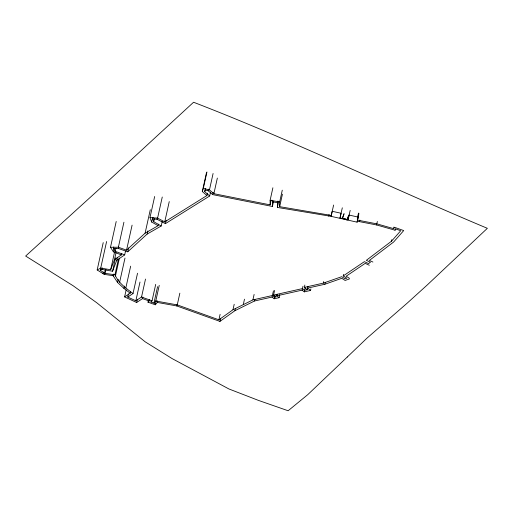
<?xml version="1.0" encoding="UTF-8"?>
<svg xmlns="http://www.w3.org/2000/svg" width="513" height="513" viewBox="0 0 513 513"><rect width="100%" height="100%" fill="white"/><g stroke="black" fill="none" stroke-linecap="round" stroke-linejoin="round"><path stroke-width="0.77" d="M154.663 196.492L149.982 217.595L157.587 218.115L164.744 221.898L206.906 195.549L202.302 191.516L203.315 188.393L209.458 189.9L213.883 193.702L270.101 204.854L270.114 200.288L272.89 187.784M153.047 217.384L152.701 218.948L157.049 219.25L165.391 223.655L209.676 195.979L204.719 191.638L205.251 190.028L208.143 190.74L212.645 194.607L272.409 206.457L272.769 200.262M358.318 216.698L357.106 222.167L331.071 216.339L277.347 207.425L277.706 201.096M372.906 262.04L369.398 260.424L393.612 242.033L403.712 230.574L394.702 227.349L393.58 228.618L376.843 223.854L357.317 220.071L357.632 216.973L349.141 215.069L348.058 219.75L340.016 217.948L341.1 213.273L332.232 211.285L331.276 215.428L279.656 206.668L279.675 201.91L282.272 190.182M357.106 222.167L358.927 213.491M142.864 297.046L142.518 298.611L136.638 302.51L124.601 296.905L130.199 293.192L123.947 288.415L117.541 282.451L113.097 275.667L104.19 274.378L97.169 269.96L103.228 242.611M145.512 279.059L141.53 297.033L135.842 300.804L127.763 297.046L133.021 293.558C126.083 288.325 118.529 282.996 114.931 274.788L105.043 273.358L100.221 270.319L106.614 241.501M100.221 270.319L101.914 269.421L102.26 267.857M102.991 273.628L103.337 272.063M104.19 274.378L104.537 272.82M104.562 273.051L105.255 269.928M121.722 253.319L121.376 254.884L113.405 251.864L110.494 247.279L116.207 221.488M105.043 273.358L105.909 269.447M125.55 250.985L124.685 254.89L115.239 251.312L113.437 248.478L113.783 246.913M113.405 251.864L114.098 248.734M97.169 269.96L100.721 268.068L110.648 269.748L114.63 251.774M115.239 251.312L115.932 248.189M110.648 269.748L114.502 259.604L116.06 252.569M101.914 269.421L112.584 271.223L115.528 257.936M110.494 247.279L118.381 247.228L123.922 222.219M113.437 248.478L118.349 248.446L118.695 246.881M113.097 275.667L113.444 274.102M113.226 275.981L113.572 274.423M112.584 271.223L116.701 260.373L117.394 257.25M114.931 274.788L118.394 259.155M115.444 276.032L119.426 258.058M117.541 282.451L118.234 279.329M118.381 247.228L126.544 250.152L132.091 225.143M119.612 282.285L124.986 258.058M118.349 248.446L127.743 251.806L128.609 247.901M123.947 288.415L124.467 286.068M125.807 288.043L130.655 266.164M124.601 296.905L126.16 289.871M127.763 297.046L128.455 293.917M130.199 293.192L130.546 291.628M126.544 250.152L145.096 233.178L150.296 209.727M133.021 293.558L137.529 273.237M127.743 251.806L147.122 234.075L147.815 230.953M158.459 224.143L158.113 225.707L151.662 222.02L152.701 217.326M135.842 300.804L139.998 282.047M162.243 221.308L161.204 225.996L153.765 221.744L154.458 218.615M136.638 302.51L137.33 299.387M157.049 219.25L157.395 217.685M157.587 218.115L162.262 197.018M164.744 221.898L169.252 201.583M165.391 223.655L166.09 220.532M157.696 300.881L157.35 302.446L155.285 304.786L148.001 302.183L148.347 300.618M148.001 302.183L149.078 300.964L149.424 299.4M155.035 303.472L150.982 302.022L151.329 300.458M150.982 302.022L152.053 300.804L155.696 284.388M157.587 286.671L153.945 303.08L155.772 301.009L159.235 285.382M155.285 304.786L156.151 300.881M279.797 294.545L279.104 297.668L274.192 298.771L272.031 297.053L254.57 300.977L234.916 310.705L219.93 321.401L176.799 305.953L177.152 304.389M202.302 191.516L206.457 172.759M276.379 294.59L275.859 296.937L274.564 297.226L272.409 295.507L252.903 299.893L232.979 309.756L218.897 319.804L177.254 304.889L179.851 293.167M203.315 188.393L206.957 171.983M204.719 191.638L205.412 188.515M205.251 190.028L205.598 188.463M206.906 195.549L207.425 193.202M208.143 190.74L208.49 189.175M209.458 189.9L213.094 173.484M209.676 195.979L210.542 192.074M212.645 194.607L213.164 192.266M213.883 193.702L217.345 178.075M218.897 319.804L220.109 314.334M219.93 321.401L220.622 318.278M232.979 309.756L234.191 304.28M234.916 310.705L235.435 308.364M243.277 304.658L244.489 299.182M270.101 204.854L271.14 200.16M272.409 206.457L273.448 201.769M252.903 299.893L254.115 294.424M254.57 300.977L254.916 299.419M277.347 207.425L278.732 201.173M279.656 206.668L282.432 194.164M272.031 297.053L273.448 290.82M275.859 296.937L273.544 295.09L274.583 290.403M274.192 298.771L274.712 296.431M274.564 297.226L274.91 295.661M279.104 297.668L276.789 295.828L277.135 294.263M276.789 295.828L302.099 290.14L302.997 286.248M307.928 286.562L307.287 289.736L304.344 287.389L304.863 285.048M310.878 288.902L310.532 290.467L304.28 291.871L304.626 290.307M307.287 289.736L304.658 290.326L305.177 287.979M328.705 216.14L329.051 214.575M331.071 216.339L333.623 205.033M304.344 287.389L323.318 283.125L323.665 281.566M310.532 290.467L307.582 288.126L324.876 284.24L325.223 282.676M340.016 217.948L342.312 207.803M342.363 218.474L344.063 213.69L342.389 218.339L347.07 219.923L348.744 215.274L347.07 219.923M348.058 219.75L350.18 210.381M323.318 283.125L341.729 276.687L345.031 278.815L346.788 278.2L343.248 275.917L343.595 274.359M357.632 216.973L358.497 213.062M357.317 220.071L358.702 213.818M357.189 221.308L359.51 221.648L359.857 220.083M359.51 221.648L376.523 224.938L377.363 221.507M393.58 228.618L393.926 227.054M343.248 275.917L364.384 261.656L368.501 263.554L370.45 262.239L366.32 260.335L391.509 241.2L391.855 239.635M376.523 224.938L395.023 230.202L395.369 228.638M342.389 218.339L342.479 217.967L347.16 219.545M395.023 230.202L396.036 229.054L400.73 230.735L391.509 241.2M114.502 259.604L121.376 254.884M116.701 260.373L124.685 254.89M145.096 233.178L158.113 225.707M147.122 234.075L161.204 225.996M324.876 284.24L341.805 278.315L345.102 280.444L349.347 278.963M273.544 295.09L302.478 288.595L304.658 290.326M270.114 200.288L279.675 201.91M272.422 201.821L277.36 202.661M155.772 301.009L177.254 304.889M157.35 302.446L176.799 305.953M141.53 297.033L152.053 300.804M142.518 298.611L149.078 300.964M369.315 265.259L365.198 263.361L346.166 276.212L349.404 278.296M302.099 290.14L304.28 291.871M152.701 218.948L153.765 221.744M149.982 217.595L151.662 222.02M347.269 357.029L307.729 394.683L288.133 410.753L258.501 400.416L228.933 388.969L172.15 358.619L145.185 341.825L96.777 302.773L73.109 285.735L25.65 256.051L105.094 183.872L193.561 102.247C293.045 140.639 389.059 187.117 487.35 228.311L427.284 284.939L407.168 303.17L367.032 338.093L347.269 357.029"/></g></svg>
